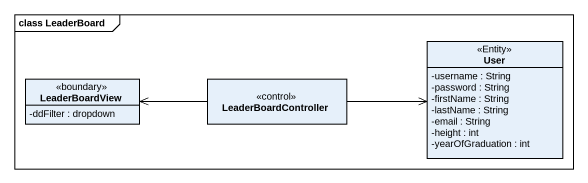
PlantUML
@startuml
mainframe class LeaderBoard
hide circle
hide empty members
skinparam classAttributeIconSize 0
class User <<Entity>> {
  -username : String
  -password : String
  -firstName : String
  -lastName : String
  -email : String
  -height : int
  -yearOfGraduation : int
}
class LeaderBoardView <<boundary>> {
  -ddFilter : dropdown
}
class LeaderBoardController <<control>>
LeaderBoardController -right-> User
LeaderBoardController -left-> LeaderBoardView
@enduml
